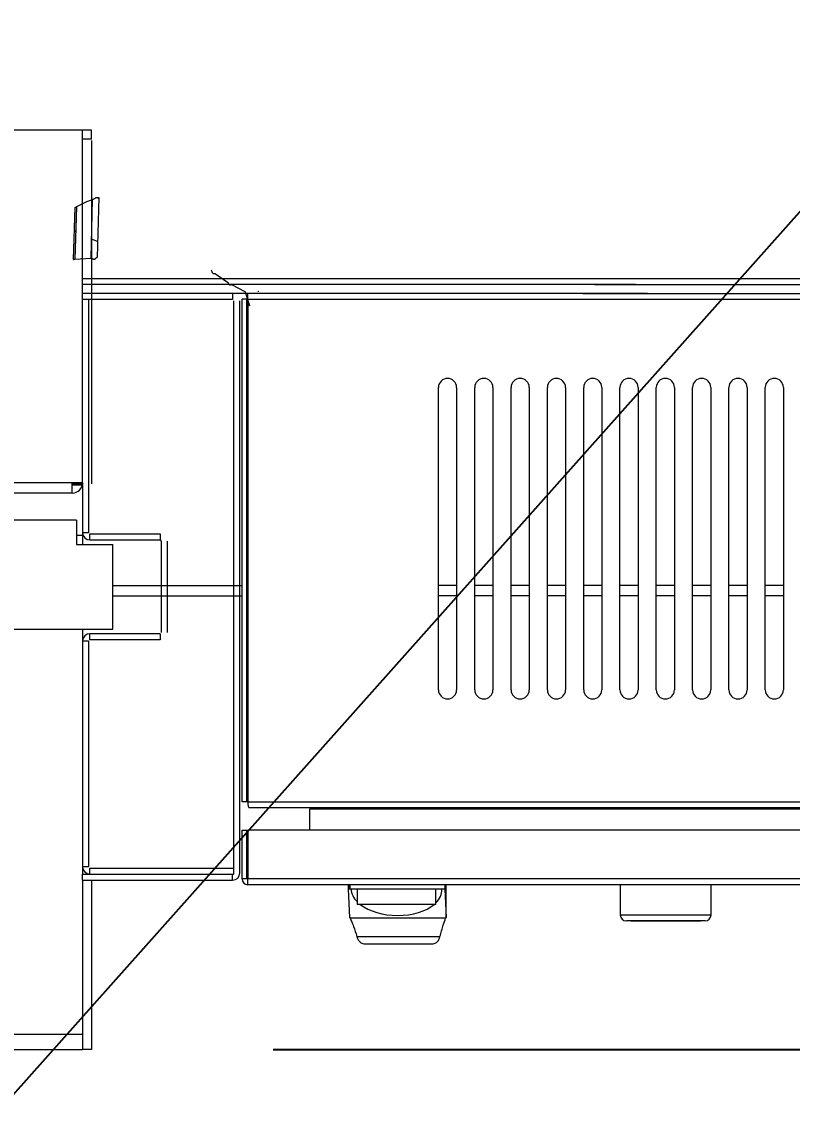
# Model space of a CAD drawing. Extents: x -2187 to 96136, y -11110 to 52208.
# Drawn here: x 47794.9 to 48049.7, y 18395 to 18751.4 of the extents above; entities that cross this region are included whole.
import ezdxf

# ---------------------------------------------------------------- set-up
doc = ezdxf.new("R2010")
doc.units = 0
doc.header["$LTSCALE"] = 1000
doc.header["$MEASUREMENT"] = 0
doc.linetypes.add('ACAD_ISO02W100', pattern=[15, 12, -3])
doc.layers.add('洗衣房设备', color=4, linetype='Continuous')
doc.styles.add('-宋体', font='', dxfattribs={"width": 0.8})
doc.styles.add('HZHT', font='hztxt_e.shx', dxfattribs={"width": 1.5, "bigfont": 'hztxt.shx'})
doc.styles.get('-宋体').set_extended_font_data('SimSun')
doc.dimstyles.new('50', dxfattribs={"dimscale": 30, "dimtxt": 3.5, "dimasz": 1.5, "dimexe": 0.8, "dimexo": 2, "dimgap": 0.8, "dimtad": 1, "dimdec": 0, "dimrnd": 5, "dimzin": 0, "dimdsep": 46, "dimtxsty": '-宋体', "dimblk": 'OBLIQUE', "dimcen": 0.6, "dimdle": 0.8, "dimclrd": 6, "dimclre": 6, "dimclrt": 6, "dimadec": 0, "dimazin": 0, "dimtfac": 1, "dimtdec": 0, "dimtofl": 0, "dimtmove": 2, "dimatfit": 3, "dimldrblk": 'OBLIQUE', "dimfxl": 0, "dimtolj": 1, "dimtzin": 0, "dimarcsym": 0})
doc.dimstyles.new('75', dxfattribs={"dimscale": 100, "dimtxt": 3, "dimasz": 1, "dimexe": 1, "dimexo": 1, "dimgap": 0.2, "dimtad": 1, "dimdec": 0, "dimrnd": 10, "dimzin": 0, "dimdsep": 46, "dimtxsty": 'HZHT', "dimblk1": 'ARCHTICK', "dimblk2": 'ARCHTICK', "dimsah": 1, "dimcen": 1, "dimdle": 0.5, "dimclrd": 1, "dimclre": 1, "dimadec": 0, "dimazin": 0, "dimtfac": 1, "dimtdec": 0, "dimtix": 1, "dimtmove": 2, "dimatfit": 3, "dimfxl": 0, "dimtolj": 1, "dimtzin": 0, "dimarcsym": 0})

# ---------------------------------------------------------------- blocks, each defined once
blk = doc.blocks.new('_ArchTick')
at = {"color": 0, "linetype": 'ByBlock', "const_width": 0.4}
blk.add_lwpolyline([(-0.5, -0.5), (0.5, 0.5)], dxfattribs=at)
blk = doc.blocks.new('*D128')
at = {"color": 1, "linetype": 'ACAD_ISO02W100', "lineweight": -2, "ltscale": 750}
for p, q in [((46340.1, 18544.5), (46340.1, 17223.45)), ((50290.1, 18544.5), (50290.1, 17223.45)), ((46290.1, 17323.45), (47159.52, 17323.45)), ((50340.1, 17323.45), (48409.52, 17323.45))]:
    blk.add_line(p, q, dxfattribs=at)
at = {"layer": 'Defpoints', "color": 0, "linetype": 'ACAD_ISO02W100', "ltscale": 750}
for p in [(46340.1, 18644.5), (50290.1, 18644.5), (50290.1, 17323.45)]:
    blk.add_point(p, dxfattribs=at)
at = {"color": 1, "linetype": 'ACAD_ISO02W100', "lineweight": -2, "ltscale": 750, "xscale": 100, "yscale": 100, "zscale": 100, "rotation": 180}
blk.add_blockref('_ArchTick', (46340.1, 17323.45), dxfattribs=at)
at = {"color": 1, "linetype": 'ACAD_ISO02W100', "lineweight": -2, "ltscale": 750, "xscale": 100, "yscale": 100, "zscale": 100}
blk.add_blockref('_ArchTick', (50290.1, 17323.45), dxfattribs=at)
at = {"color": 0, "linetype": 'ACAD_ISO02W100', "ltscale": 750, "insert": (47784.52, 17473.45), "char_height": 300, "attachment_point": 2, "style": 'HZHT'}
blk.add_mtext('\\A1;3950', dxfattribs=at)
blk = doc.blocks.new('_OBLIQUE')
at = {"color": 0, "linetype": 'ByBlock'}
blk.add_line((-0.5, -0.5), (0.5, 0.5), dxfattribs=at)
blk = doc.blocks.new('*D116')
at = {"layer": 'Defpoints', "color": 0, "linetype": 'ACAD_ISO02W100', "ltscale": 750}
for p in [(48115.36, 18776.32), (47818.1, 18411.5), (48524.11, 18411.5)]:
    blk.add_point(p, dxfattribs=at)
at = {"layer": '洗衣房设备', "color": 6, "linetype": 'ACAD_ISO02W100', "lineweight": -2, "ltscale": 750}
for p, q in [((48524.11, 18800.32), (48524.11, 18387.5)), ((48175.36, 18776.32), (48548.11, 18776.32)), ((47878.1, 18411.5), (48548.11, 18411.5))]:
    blk.add_line(p, q, dxfattribs=at)
at = {"layer": '洗衣房设备', "color": 6, "linetype": 'ACAD_ISO02W100', "lineweight": -2, "ltscale": 750, "xscale": 45, "yscale": 45, "zscale": 45}
for p, rotation in [((48524.11, 18776.32), 90), ((48524.11, 18411.5), 270)]:
    blk.add_blockref('_OBLIQUE', p, dxfattribs=dict(at, rotation=rotation))
at = {"layer": '洗衣房设备', "color": 6, "linetype": 'ACAD_ISO02W100', "ltscale": 750, "insert": (48447.61, 18593.91), "char_height": 105, "attachment_point": 5, "rotation": 90, "style": '-宋体'}
blk.add_mtext('\\A1;365', dxfattribs=at)

msp = doc.modelspace()

# ---------------------------------------------------------------- linework, layer by layer
at = {"color": 7, "linetype": 'Continuous', "lineweight": 15}
for p, q in [((47815.097, 18715.501), (46815.097, 18715.501)), ((47815.097, 18715.501), (46815.097, 18715.501)), ((47818.097, 18715.501), (47815.097, 18715.501)), ((47815.097, 18598.901), (47815.097, 18715.501)), ((47818.097, 18715.501), (47815.097, 18715.501)), ((47815.097, 18598.901), (47815.097, 18715.501)), ((47818.097, 18712.501), (47818.097, 18715.501)), ((47818.097, 18712.501), (47818.097, 18715.501)), ((47818.097, 18712.501), (47815.097, 18712.501)), ((47818.097, 18712.501), (47815.097, 18712.501)), ((47818.097, 18712.101), (47818.097, 18598.501)), ((47818.097, 18712.101), (47818.097, 18598.501)), ((47817.886, 18673.148), (47818.427, 18692.556)), ((47820.458, 18693.207), (47819.906, 18673.393)), ((47812.118, 18672.683), (47812.599, 18689.957)), ((47813.042, 18690.14), (47812.561, 18672.866)), ((47812.561, 18672.866), (47817.886, 18673.148)), ((47815.097, 18666.501), (47995.456, 18666.501)), ((47815.097, 18666.501), (47995.456, 18666.501)), ((47859.087, 18667.97), (47862.974, 18665.273)), ((47986.843, 18666.501), (48300.097, 18666.501)), ((47997.866, 18664.501), (47815.097, 18664.501)), ((47997.866, 18664.501), (47815.097, 18664.501)), ((47864.496, 18664.36), (47868.529, 18662.314)), ((47868.796, 18661.997), (47870.322, 18657.458)), ((47984.433, 18664.501), (48314.697, 18664.501)), ((48001.886, 18661.501), (47815.097, 18661.501)), ((47864.697, 18661.501), (47815.097, 18661.501)), ((48001.886, 18661.501), (47815.097, 18661.501)), ((47864.697, 18661.501), (47815.097, 18661.501)), ((47817.097, 18659.501), (47815.097, 18659.501)), ((47864.697, 18659.501), (47815.097, 18659.501)), ((47817.097, 18659.501), (47815.097, 18659.501)), ((47864.697, 18659.501), (47815.097, 18659.501)), ((47817.097, 18659.501), (47817.097, 18582.401)), ((47817.097, 18659.501), (47817.097, 18582.401)), ((47864.697, 18661.501), (47864.697, 18659.501)), ((47864.697, 18661.501), (47864.697, 18659.501)), ((47865.097, 18469.901), (47865.097, 18659.101)), ((47865.097, 18469.901), (47865.097, 18659.101)), ((47867.097, 18469.901), (47867.097, 18659.101)), ((47867.097, 18469.901), (47867.097, 18659.101)), ((47869.342, 18659.601), (47867.842, 18659.601)), ((47867.842, 18493.401), (47867.842, 18659.601)), ((47867.842, 18493.401), (47867.842, 18659.601)), ((47869.342, 18659.601), (47867.842, 18659.601)), ((47869.342, 18493.401), (47869.342, 18659.601)), ((47869.342, 18493.401), (47869.342, 18659.601)), ((47869.742, 18659.601), (47869.742, 18661.501)), ((47869.742, 18659.601), (47869.742, 18661.501)), ((47869.742, 18659.601), (47869.742, 18493.401)), ((47869.742, 18659.601), (47869.742, 18493.401)), ((47980.412, 18661.501), (48345.942, 18661.501)), ((47932.741, 18530.43), (47932.741, 18630.43)), ((47932.741, 18530.43), (47932.741, 18630.43)), ((47938.741, 18630.43), (47938.741, 18530.43)), ((47938.741, 18630.43), (47938.741, 18530.43)), ((47944.741, 18530.43), (47944.741, 18630.43)), ((47944.741, 18530.43), (47944.741, 18630.43)), ((47950.741, 18630.43), (47950.741, 18530.43)), ((47950.741, 18630.43), (47950.741, 18530.43)), ((47956.741, 18530.43), (47956.741, 18630.43)), ((47956.741, 18530.43), (47956.741, 18630.43)), ((47962.741, 18630.43), (47962.741, 18530.43)), ((47962.741, 18630.43), (47962.741, 18530.43)), ((47968.741, 18530.43), (47968.741, 18630.43)), ((47968.741, 18530.43), (47968.741, 18630.43)), ((47974.741, 18630.43), (47974.741, 18530.43)), ((47974.741, 18630.43), (47974.741, 18530.43)), ((47980.741, 18530.43), (47980.741, 18630.43)), ((47980.741, 18530.43), (47980.741, 18630.43)), ((47986.741, 18630.43), (47986.741, 18530.43)), ((47986.741, 18630.43), (47986.741, 18530.43)), ((47992.741, 18530.43), (47992.741, 18630.43)), ((47992.741, 18530.43), (47992.741, 18630.43)), ((47998.741, 18630.43), (47998.741, 18530.43)), ((47998.741, 18630.43), (47998.741, 18530.43)), ((48004.741, 18530.43), (48004.741, 18630.43)), ((48004.741, 18530.43), (48004.741, 18630.43)), ((48010.741, 18630.43), (48010.741, 18530.43)), ((48010.741, 18630.43), (48010.741, 18530.43)), ((48016.741, 18530.43), (48016.741, 18630.43)), ((48016.741, 18530.43), (48016.741, 18630.43)), ((48022.741, 18630.43), (48022.741, 18530.43)), ((48022.741, 18630.43), (48022.741, 18530.43)), ((48028.741, 18530.43), (48028.741, 18630.43)), ((48028.741, 18530.43), (48028.741, 18630.43)), ((48034.741, 18630.43), (48034.741, 18530.43)), ((48034.741, 18630.43), (48034.741, 18530.43)), ((48040.741, 18530.43), (48040.741, 18630.43)), ((48040.741, 18530.43), (48040.741, 18630.43)), ((48040.741, 18530.43), (48040.741, 18630.43)), ((48046.741, 18630.43), (48046.741, 18530.43)), ((48046.741, 18630.43), (48046.741, 18530.43)), ((48046.741, 18630.43), (48046.741, 18530.43)), ((47811.697, 18598.901), (46818.497, 18598.901)), ((47811.697, 18598.901), (46818.497, 18598.901)), ((47815.097, 18598.901), (47811.697, 18598.901)), ((47811.697, 18595.501), (47811.697, 18598.901)), ((47811.697, 18595.501), (47811.697, 18598.901)), ((47815.097, 18598.901), (47811.697, 18598.901)), ((47815.097, 18598.501), (47811.697, 18598.501)), ((47815.097, 18598.501), (47811.697, 18598.501)), ((47815.097, 18598.901), (47815.097, 18582.401)), ((47815.097, 18598.901), (47815.097, 18582.401)), ((47811.697, 18595.501), (47350.597, 18595.501)), ((47811.697, 18595.501), (47350.597, 18595.501)), ((47813.097, 18586.501), (47350.597, 18586.501)), ((47813.097, 18586.501), (47350.597, 18586.501)), ((47813.097, 18586.501), (47813.097, 18578.501)), ((47813.097, 18586.501), (47813.097, 18578.501)), ((47815.097, 18581.501), (47813.097, 18581.501)), ((47815.097, 18581.501), (47813.097, 18581.501)), ((47815.097, 18582.401), (47815.097, 18581.501)), ((47817.097, 18582.401), (47815.097, 18582.401)), ((47815.097, 18582.401), (47815.097, 18581.501)), ((47817.097, 18582.401), (47815.097, 18582.401)), ((47815.097, 18581.501), (47815.097, 18578.501)), ((47815.097, 18581.501), (47815.097, 18578.501)), ((47817.497, 18582.001), (47840.697, 18582.001)), ((47817.497, 18580.001), (47817.497, 18582.001)), ((47817.497, 18580.001), (47817.497, 18582.001)), ((47817.497, 18582.001), (47840.697, 18582.001)), ((47817.497, 18580.001), (47840.697, 18580.001)), ((47817.497, 18580.001), (47840.697, 18580.001)), ((47840.697, 18582.001), (47840.697, 18580.001)), ((47840.697, 18582.001), (47840.697, 18580.001)), ((47813.097, 18578.501), (47825.097, 18578.501)), ((47813.097, 18578.501), (47825.097, 18578.501)), ((47825.097, 18550.501), (47825.097, 18578.501)), ((47825.097, 18550.501), (47825.097, 18578.501)), ((47841.097, 18579.601), (47841.097, 18549.401)), ((47841.097, 18579.601), (47841.097, 18549.401)), ((47843.097, 18579.601), (47843.097, 18549.401)), ((47843.097, 18579.601), (47843.097, 18549.401)), ((47825.097, 18561.501), (47867.842, 18561.501)), ((47825.097, 18561.501), (47867.842, 18561.501)), ((47869.342, 18561.501), (47869.742, 18561.501)), ((47869.342, 18561.501), (47869.742, 18561.501)), ((47938.741, 18561.501), (47932.741, 18561.501)), ((47938.741, 18561.501), (47932.741, 18561.501)), ((47950.741, 18561.501), (47944.741, 18561.501)), ((47950.741, 18561.501), (47944.741, 18561.501)), ((47962.741, 18561.501), (47956.741, 18561.501)), ((47962.741, 18561.501), (47956.741, 18561.501)), ((47974.741, 18561.501), (47968.741, 18561.501)), ((47974.741, 18561.501), (47968.741, 18561.501)), ((47986.741, 18561.501), (47980.741, 18561.501)), ((47986.741, 18561.501), (47980.741, 18561.501)), ((47998.741, 18561.501), (47992.741, 18561.501)), ((47998.741, 18561.501), (47992.741, 18561.501)), ((48010.741, 18561.501), (48004.741, 18561.501)), ((48010.741, 18561.501), (48004.741, 18561.501)), ((48022.741, 18561.501), (48016.741, 18561.501)), ((48022.741, 18561.501), (48016.741, 18561.501)), ((48034.741, 18561.501), (48028.741, 18561.501)), ((48034.741, 18561.501), (48028.741, 18561.501)), ((48046.741, 18561.501), (48040.741, 18561.501)), ((48046.741, 18561.501), (48040.741, 18561.501)), ((48046.741, 18561.501), (48040.741, 18561.501)), ((47335.097, 18550.501), (47825.097, 18550.501)), ((47335.097, 18550.501), (47825.097, 18550.501)), ((47815.097, 18550.501), (47815.097, 18546.601)), ((47815.097, 18550.501), (47815.097, 18546.601)), ((47840.697, 18549.001), (47817.497, 18549.001)), ((47817.497, 18547.001), (47817.497, 18549.001)), ((47840.697, 18549.001), (47817.497, 18549.001)), ((47817.497, 18547.001), (47817.497, 18549.001)), ((47840.697, 18549.001), (47840.697, 18547.001)), ((47840.697, 18549.001), (47840.697, 18547.001)), ((47815.097, 18546.601), (47817.097, 18546.601)), ((47815.097, 18546.601), (47815.097, 18471.901)), ((47815.097, 18546.601), (47817.097, 18546.601)), ((47815.097, 18546.601), (47815.097, 18471.901)), ((47817.097, 18546.601), (47817.097, 18471.901)), ((47817.097, 18546.601), (47817.097, 18471.901)), ((47840.697, 18547.001), (47817.497, 18547.001)), ((47840.697, 18547.001), (47817.497, 18547.001)), ((47869.342, 18493.401), (47867.842, 18493.401)), ((47869.342, 18493.401), (47867.842, 18493.401)), ((47869.742, 18493.401), (48345.942, 18493.401)), ((47869.742, 18493.401), (48345.942, 18493.401)), ((47870.096, 18491.501), (48345.588, 18491.501)), ((47870.096, 18491.501), (48345.588, 18491.501)), ((47890.196, 18491.101), (48325.488, 18491.101)), ((47890.196, 18484.001), (47890.196, 18491.101)), ((47890.196, 18484.001), (47890.196, 18491.101)), ((47890.196, 18491.101), (48325.488, 18491.101)), ((47867.842, 18467.901), (47867.842, 18484.001)), ((47867.842, 18484.001), (47869.342, 18484.001)), ((47867.842, 18467.901), (47867.842, 18484.001)), ((47867.842, 18484.001), (47869.342, 18484.001)), ((47869.342, 18467.901), (47869.342, 18484.001)), ((47869.342, 18467.901), (47869.342, 18484.001)), ((48345.942, 18484.001), (47869.742, 18484.001)), ((47869.742, 18484.001), (47869.742, 18467.901)), ((48345.942, 18484.001), (47869.742, 18484.001)), ((47869.742, 18484.001), (47869.742, 18467.901)), ((47815.097, 18471.901), (47815.097, 18469.501)), ((47817.097, 18471.901), (47815.097, 18471.901)), ((47815.097, 18471.901), (47815.097, 18469.501)), ((47817.097, 18471.901), (47815.097, 18471.901)), ((47815.097, 18467.501), (47815.097, 18469.501)), ((47815.097, 18469.501), (47817.497, 18469.501)), ((47815.097, 18467.501), (47815.097, 18469.501)), ((47815.097, 18469.501), (47817.497, 18469.501)), ((47817.497, 18471.501), (47865.097, 18471.501)), ((47817.497, 18469.501), (47817.497, 18471.501)), ((47817.497, 18469.501), (47817.497, 18471.501)), ((47817.497, 18471.501), (47865.097, 18471.501)), ((47817.497, 18469.501), (47865.097, 18469.501)), ((47817.497, 18469.501), (47865.097, 18469.501)), ((47864.697, 18467.501), (47864.697, 18469.501)), ((47864.697, 18467.501), (47864.697, 18469.501)), ((47865.097, 18469.501), (47865.097, 18471.501)), ((47865.097, 18469.501), (47865.097, 18471.501)), ((47815.097, 18467.501), (47815.097, 18415.001)), ((47815.097, 18467.501), (47864.697, 18467.501)), ((47815.097, 18467.501), (47815.097, 18415.001)), ((47815.097, 18467.501), (47864.697, 18467.501)), ((47818.097, 18467.501), (47818.097, 18415.001)), ((47818.097, 18467.501), (47818.097, 18415.001)), ((47869.342, 18467.901), (47867.842, 18467.901)), ((47869.342, 18467.901), (47867.842, 18467.901)), ((48345.942, 18467.901), (47869.742, 18467.901)), ((47869.742, 18466.001), (47869.742, 18467.901)), ((47869.742, 18466.001), (47869.742, 18467.901)), ((48345.942, 18467.901), (47869.742, 18467.901)), ((48345.942, 18466.001), (47869.742, 18466.001)), ((48345.942, 18466.001), (47869.742, 18466.001)), ((47902.842, 18466.001), (47902.842, 18464.501)), ((47902.842, 18466.001), (47902.842, 18464.501)), ((47902.849, 18466.001), (47902.849, 18464.501)), ((47902.849, 18466.001), (47902.849, 18464.501)), ((47903.345, 18466.001), (47903.345, 18464.501)), ((47903.345, 18466.001), (47903.345, 18464.501)), ((47903.551, 18464.501), (47903.551, 18466.001)), ((47903.551, 18464.501), (47903.551, 18466.001)), ((47934.835, 18466.001), (47934.835, 18464.501)), ((47934.835, 18466.001), (47934.835, 18464.501)), ((47935.33, 18455.117), (47935.33, 18466.001)), ((47935.33, 18455.117), (47935.33, 18466.001)), ((47992.842, 18466.001), (47992.842, 18456.001)), ((47992.842, 18466.001), (47992.842, 18456.001)), ((48022.842, 18456.001), (48022.842, 18466.001)), ((48022.842, 18456.001), (48022.842, 18466.001)), ((47934.835, 18464.501), (47902.842, 18464.501)), ((47934.835, 18464.501), (47902.842, 18464.501)), ((47902.849, 18464.501), (47903.345, 18455.117)), ((47902.849, 18464.501), (47903.345, 18455.117)), ((47905.842, 18464.501), (47905.842, 18459.501)), ((47905.842, 18464.501), (47905.842, 18459.501)), ((47931.842, 18459.501), (47931.842, 18464.501)), ((47931.842, 18459.501), (47931.842, 18464.501)), ((47934.835, 18464.501), (47935.33, 18455.117)), ((47934.835, 18464.501), (47935.33, 18455.117)), ((47931.842, 18459.501), (47905.842, 18459.501)), ((47931.842, 18459.501), (47905.842, 18459.501)), ((47903.588, 18455.001), (47903.551, 18455.001)), ((47903.588, 18455.001), (47903.551, 18455.001)), ((47903.588, 18455.001), (47935.099, 18455.001)), ((47903.588, 18455.001), (47935.099, 18455.001)), ((47935.136, 18455.001), (47935.099, 18455.001)), ((47935.136, 18455.001), (47935.099, 18455.001)), ((48020.842, 18454.001), (47994.842, 18454.001)), ((48020.842, 18454.001), (47994.842, 18454.001)), ((48019.342, 18453.901), (47996.342, 18453.901)), ((48019.342, 18453.901), (47996.342, 18453.901)), ((47905.795, 18448.825), (47933.226, 18448.825)), ((47905.795, 18448.825), (47933.226, 18448.825)), ((47908.938, 18446.402), (47930.307, 18446.402)), ((47908.938, 18446.402), (47930.307, 18446.402)), ((46815.097, 18416.601), (47815.097, 18416.601)), ((46815.097, 18416.601), (47815.097, 18416.601)), ((47815.097, 18416.601), (47815.097, 18411.501)), ((47815.097, 18416.601), (47815.097, 18411.501)), ((47818.097, 18415.001), (47818.097, 18411.501)), ((47818.097, 18415.001), (47818.097, 18411.501)), ((46815.097, 18411.501), (47815.097, 18411.501)), ((46815.097, 18411.501), (47815.097, 18411.501)), ((47818.097, 18411.501), (47815.097, 18411.501)), ((47818.097, 18411.501), (47815.097, 18411.501))]:
    msp.add_line(p, q, dxfattribs=at)
at = {"color": 8, "linetype": 'Continuous', "lineweight": 15}
for p, q in [((47869.742, 18659.601), (48004.739, 18659.601)), ((47869.742, 18659.601), (48004.739, 18659.601)), ((47977.56, 18659.601), (48345.942, 18659.601)), ((47815.097, 18598.101), (47811.697, 18598.101)), ((47815.097, 18598.101), (47811.697, 18598.101)), ((47825.097, 18564.901), (47867.842, 18564.901)), ((47825.097, 18564.901), (47867.842, 18564.901)), ((47869.342, 18564.901), (47869.742, 18564.901)), ((47869.342, 18564.901), (47869.742, 18564.901)), ((47938.741, 18564.901), (47932.741, 18564.901)), ((47938.741, 18564.901), (47932.741, 18564.901)), ((47950.741, 18564.901), (47944.741, 18564.901)), ((47950.741, 18564.901), (47944.741, 18564.901)), ((47962.741, 18564.901), (47956.741, 18564.901)), ((47962.741, 18564.901), (47956.741, 18564.901)), ((47974.741, 18564.901), (47968.741, 18564.901)), ((47974.741, 18564.901), (47968.741, 18564.901)), ((47986.741, 18564.901), (47980.741, 18564.901)), ((47986.741, 18564.901), (47980.741, 18564.901)), ((47998.741, 18564.901), (47992.741, 18564.901)), ((47998.741, 18564.901), (47992.741, 18564.901)), ((48010.741, 18564.901), (48004.741, 18564.901)), ((48010.741, 18564.901), (48004.741, 18564.901)), ((48022.741, 18564.901), (48016.741, 18564.901)), ((48022.741, 18564.901), (48016.741, 18564.901)), ((48034.741, 18564.901), (48028.741, 18564.901)), ((48034.741, 18564.901), (48028.741, 18564.901)), ((48046.741, 18564.901), (48040.741, 18564.901)), ((48046.741, 18564.901), (48040.741, 18564.901)), ((48046.741, 18564.901), (48040.741, 18564.901)), ((47992.842, 18456.001), (48022.842, 18456.001)), ((47992.842, 18456.001), (48022.842, 18456.001))]:
    msp.add_line(p, q, dxfattribs=at)
at = {"color": 8, "linetype": 'Continuous', "lineweight": 15, "flags": 128}
for points in [[(47812.814, 18681.964), (47812.609, 18682.083), (47812.384, 18682.216)], [(47820.054, 18678.711), (47818.569, 18679.247), (47818.062, 18679.444)]]:
    msp.add_lwpolyline(points, dxfattribs=at)
at = {"color": 7, "linetype": 'Continuous', "lineweight": 15}
for centre, radius, start, end in [((47935.741, 18630.43), 3, 0, 180), ((47935.741, 18630.43), 3, 0, 180), ((47947.741, 18630.43), 3, 0, 180), ((47947.741, 18630.43), 3, 0, 180), ((47959.741, 18630.43), 3, 0, 180), ((47959.741, 18630.43), 3, 0, 180), ((47971.741, 18630.43), 3, 0, 180), ((47971.741, 18630.43), 3, 0, 180), ((47983.741, 18630.43), 3, 0, 180), ((47983.741, 18630.43), 3, 0, 180), ((47995.741, 18630.43), 3, 0, 180), ((47995.741, 18630.43), 3, 0, 180), ((48007.741, 18630.43), 3, 0, 180), ((48007.741, 18630.43), 3, 0, 180), ((48019.741, 18630.43), 3, 0, 180), ((48019.741, 18630.43), 3, 0, 180), ((48031.741, 18630.43), 3, 0, 180), ((48031.741, 18630.43), 3, 0, 180), ((48043.741, 18630.43), 3, 0, 180), ((48043.741, 18630.43), 3, 0, 180), ((48043.741, 18630.43), 3, 0, 180), ((47811.697, 18598.901), 3.4, 270, 0), ((47811.697, 18598.901), 3.4, 270, 0), ((47817.497, 18582.401), 2.4, 180, 270), ((47817.497, 18582.401), 2.4, 180, 270), ((47840.697, 18579.601), 0.4, 0, 90), ((47840.697, 18579.601), 0.4, 0, 90), ((47817.497, 18546.601), 2.4, 90, 180), ((47817.497, 18546.601), 2.4, 90, 180), ((47935.741, 18530.43), 3, 180, 0), ((47935.741, 18530.43), 3, 180, 0), ((47947.741, 18530.43), 3, 180, 0), ((47947.741, 18530.43), 3, 180, 0), ((47959.741, 18530.43), 3, 180, 0), ((47959.741, 18530.43), 3, 180, 0), ((47971.741, 18530.43), 3, 180, 0), ((47971.741, 18530.43), 3, 180, 0), ((47983.741, 18530.43), 3, 180, 0), ((47983.741, 18530.43), 3, 180, 0), ((47995.741, 18530.43), 3, 180, 0), ((47995.741, 18530.43), 3, 180, 0), ((48007.741, 18530.43), 3, 180, 0), ((48007.741, 18530.43), 3, 180, 0), ((48019.741, 18530.43), 3, 180, 0), ((48019.741, 18530.43), 3, 180, 0), ((48031.741, 18530.43), 3, 180, 0), ((48031.741, 18530.43), 3, 180, 0), ((48043.741, 18530.43), 3, 180, 0), ((48043.741, 18530.43), 3, 180, 0), ((48043.741, 18530.43), 3, 180, 0), ((47817.497, 18471.901), 2.4, 180, 270), ((47817.497, 18471.901), 2.4, 180, 270), ((47864.697, 18469.901), 2.4, 270, 0), ((47864.697, 18469.901), 2.4, 270, 0), ((47869.742, 18467.901), 1.9, 180, 270), ((47869.742, 18467.901), 1.9, 180, 270), ((47994.842, 18456.001), 2, 180, 270), ((47994.842, 18456.001), 2, 180, 270), ((48020.842, 18456.001), 2, 270, 0), ((48020.842, 18456.001), 2, 270, 0)]:
    msp.add_arc(centre, radius, start, end, dxfattribs=at)
for centre, major_axis, start_param, end_param in [((47918.842, 18464.501), (-14.998, 0.396), 0.0456885, 0.5375255), ((47918.842, 18464.501), (-14.998, 0.396), 0.0456885, 0.5375255), ((47918.842, 18464.501), (-14.998, 0.396), 2.6344885, 3.1872811), ((47918.842, 18464.501), (-14.998, 0.396), 2.6344885, 3.1872811), ((47918.842, 18464.501), (-14.998, 0.396), 0.6611682, 2.5718014), ((47918.842, 18464.501), (-14.998, 0.396), 0.6611682, 2.5718014), ((47903.545, 18455.117), (-0.2, 0.005), 0.0456885, 1.6164848), ((47903.545, 18455.117), (-0.2, 0.005), 0.0456885, 1.6164848), ((47935.13, 18455.117), (-0.2, 0.005), 1.6164848, 3.1872811), ((47935.13, 18455.117), (-0.2, 0.005), 1.6164848, 3.1872811)]:
    msp.add_ellipse(centre, major_axis=major_axis, ratio=0.5768145, start_param=start_param, end_param=end_param, dxfattribs=at)
for points, knots in [([(47818.427, 18692.556), (47817.511, 18692.205), (47815.666, 18691.5), (47813.92, 18690.595), (47813.042, 18690.14)], [0, 0, 0, 0, 0.4967234, 1, 1, 1, 1]), ([(47818.427, 18692.556), (47818.493, 18692.581), (47818.653, 18692.644), (47818.837, 18692.741), (47818.943, 18692.806), (47818.982, 18692.83)], [0, 0, 0, 0, 0.3067001, 0.7426865, 1, 1, 1, 1]), ([(47819.998, 18693.156), (47819.96, 18693.159), (47819.885, 18693.166), (47819.732, 18693.148), (47819.568, 18693.107), (47819.396, 18693.046), (47819.185, 18692.951), (47819.058, 18692.875), (47818.982, 18692.83)], [0, 0, 0, 0, 0.161232, 0.3239478, 0.4449344, 0.5657287, 0.7429187, 1, 1, 1, 1]), ([(47819.998, 18693.156), (47820.037, 18693.152), (47820.114, 18693.145), (47820.276, 18693.16), (47820.401, 18693.192), (47820.458, 18693.207)], [0, 0, 0, 0, 0.3520426, 0.707148, 1, 1, 1, 1]), ([(47812.599, 18689.957), (47812.639, 18689.968), (47812.718, 18689.99), (47812.87, 18690.052), (47812.98, 18690.107), (47813.035, 18690.136), (47813.042, 18690.14)], [0, 0, 0, 0, 0.32643302, 0.65470118, 0.95340224, 1, 1, 1, 1]), ([(47812.118, 18672.683), (47812.179, 18672.732), (47812.301, 18672.83), (47812.465, 18672.865), (47812.551, 18672.866), (47812.561, 18672.866)], [0, 0, 0, 0, 0.4701431, 0.9408135, 1, 1, 1, 1]), ([(47817.886, 18673.148), (47817.982, 18673.146), (47818.176, 18673.143), (47818.345, 18673.044), (47818.43, 18672.994)], [0, 0, 0, 0, 0.4979887, 1, 1, 1, 1]), ([(47818.43, 18672.994), (47818.514, 18672.946), (47818.685, 18672.85), (47818.968, 18672.825), (47819.215, 18672.908), (47819.361, 18673.023), (47819.425, 18673.1), (47819.44, 18673.117)], [0, 0, 0, 0, 0.2565569, 0.5151366, 0.7371641, 0.9408567, 1, 1, 1, 1]), ([(47819.44, 18673.117), (47819.499, 18673.179), (47819.619, 18673.304), (47819.796, 18673.376), (47819.893, 18673.391), (47819.906, 18673.393)], [0, 0, 0, 0, 0.4619091, 0.9260316, 1, 1, 1, 1]), ([(47857.572, 18669.163), (47857.637, 18669.096), (47857.767, 18668.962), (47857.818, 18668.772), (47857.844, 18668.677)], [0, 0, 0, 0, 0.4979887, 1, 1, 1, 1]), ([(47857.844, 18668.677), (47857.87, 18668.584), (47857.924, 18668.396), (47858.099, 18668.185), (47858.318, 18668.078), (47858.489, 18668.065), (47858.58, 18668.077), (47858.601, 18668.08)], [0, 0, 0, 0, 0.25655691, 0.51513665, 0.73716408, 0.94085674, 1, 1, 1, 1]), ([(47858.601, 18668.08), (47858.681, 18668.086), (47858.84, 18668.098), (47859.002, 18668.031), (47859.077, 18667.977), (47859.087, 18667.97)], [0, 0, 0, 0, 0.4619091, 0.9260316, 1, 1, 1, 1]), ([(47862.974, 18665.273), (47863.032, 18665.226), (47863.149, 18665.13), (47863.22, 18664.965), (47863.244, 18664.872), (47863.247, 18664.857)], [0, 0, 0, 0, 0.4582299, 0.9150447, 1, 1, 1, 1]), ([(47863.247, 18664.857), (47863.272, 18664.78), (47863.321, 18664.626), (47863.472, 18664.46), (47863.663, 18664.375), (47863.847, 18664.364), (47863.963, 18664.39), (47864.009, 18664.4)], [0, 0, 0, 0, 0.2211179, 0.4433378, 0.6493745, 0.859573, 1, 1, 1, 1]), ([(47864.009, 18664.4), (47864.097, 18664.418), (47864.268, 18664.453), (47864.422, 18664.39), (47864.496, 18664.36)], [0, 0, 0, 0, 0.5154886, 1, 1, 1, 1]), ([(47868.529, 18662.314), (47868.584, 18662.281), (47868.694, 18662.215), (47868.768, 18662.083), (47868.793, 18662.005), (47868.796, 18661.997)], [0, 0, 0, 0, 0.4701431, 0.9408135, 1, 1, 1, 1]), ([(47873.198, 18662.057), (47873.197, 18662.068), (47873.194, 18662.128), (47873.215, 18662.207), (47873.253, 18662.284), (47873.29, 18662.295), (47873.308, 18662.3)], [0, 0, 0, 0, 0.07630564, 0.40194015, 0.72705723, 1, 1, 1, 1]), ([(47869.596, 18633.301), (47869.571, 18633.257), (47869.521, 18633.169), (47869.415, 18633.052), (47869.353, 18632.991), (47869.346, 18632.984)], [0, 0, 0, 0, 0.4701431, 0.9408135, 1, 1, 1, 1]), ([(47903.588, 18455.001), (47903.736, 18454.605), (47904.036, 18453.799), (47904.844, 18451.835), (47905.423, 18450.003), (47905.795, 18448.825)], [0, 0, 0, 0, 0.2570305, 0.5222537, 1, 1, 1, 1]), ([(47903.588, 18455.001), (47903.736, 18454.605), (47904.036, 18453.799), (47904.844, 18451.835), (47905.423, 18450.003), (47905.795, 18448.825)], [0, 0, 0, 0, 0.2570305, 0.5222537, 1, 1, 1, 1]), ([(47933.226, 18448.825), (47933.403, 18449.49), (47933.762, 18450.84), (47934.514, 18453.052), (47934.874, 18454.249), (47935.099, 18455.001)], [0, 0, 0, 0, 0.2655345, 0.5386687, 1, 1, 1, 1]), ([(47933.226, 18448.825), (47933.403, 18449.49), (47933.762, 18450.84), (47934.514, 18453.052), (47934.874, 18454.249), (47935.099, 18455.001)], [0, 0, 0, 0, 0.2655345, 0.5386687, 1, 1, 1, 1]), ([(47905.795, 18448.825), (47905.928, 18448.449), (47906.191, 18447.699), (47906.961, 18446.873), (47907.897, 18446.455), (47908.644, 18446.417), (47908.938, 18446.402)], [0, 0, 0, 0, 0.23549572, 0.47010033, 0.79106011, 1, 1, 1, 1]), ([(47905.795, 18448.825), (47905.928, 18448.449), (47906.191, 18447.699), (47906.961, 18446.873), (47907.897, 18446.455), (47908.644, 18446.417), (47908.938, 18446.402)], [0, 0, 0, 0, 0.23549572, 0.47010033, 0.79106011, 1, 1, 1, 1]), ([(47930.307, 18446.402), (47930.781, 18446.445), (47931.623, 18446.522), (47932.564, 18447.249), (47933.032, 18448.104), (47933.191, 18448.697), (47933.226, 18448.825)], [0, 0, 0, 0, 0.3593504, 0.639725, 0.9220511, 1, 1, 1, 1]), ([(47930.307, 18446.402), (47930.781, 18446.445), (47931.623, 18446.522), (47932.564, 18447.249), (47933.032, 18448.104), (47933.191, 18448.697), (47933.226, 18448.825)], [0, 0, 0, 0, 0.3593504, 0.639725, 0.9220511, 1, 1, 1, 1])]:
    msp.add_open_spline(points, degree=3, knots=knots, dxfattribs=at)
msp.add_open_spline([(47870.096, 18491.501), (47870.066, 18491.53), (47870.007, 18491.587), (47869.919, 18492.026), (47869.83, 18492.654), (47869.771, 18493.152), (47869.742, 18493.401)], degree=3, dxfattribs=at)
msp.add_open_spline([(47870.096, 18491.501), (47870.066, 18491.53), (47870.007, 18491.587), (47869.919, 18492.026), (47869.83, 18492.654), (47869.771, 18493.152), (47869.742, 18493.401)], degree=3, dxfattribs=at)

# ---------------------------------------------------------------- dimensions: what is measured, and where the dimension line sits
at = {"color": 1, "linetype": 'ACAD_ISO02W100', "ltscale": 750}
dim = msp.add_linear_dim(base=(50290.097, 17323.451), p1=(46340.097, 18644.501), p2=(50290.097, 18644.501), angle=180, dimstyle='75', override={"dimfxl": 3.25}, dxfattribs=at)
dim.commit()
dim.dimension.update_dxf_attribs({"geometry": '*D128', "text_midpoint": (47784.523, 17323.451), "dimtype": 160})
at = {"layer": '洗衣房设备', "color": 2, "linetype": 'ACAD_ISO02W100', "ltscale": 750}
dim = msp.add_linear_dim(base=(48524.109, 18411.501), p1=(48115.362, 18776.32), p2=(47818.097, 18411.501), angle=270, dimstyle='50', dxfattribs=at)
dim.commit()
dim.dimension.update_dxf_attribs({"geometry": '*D116', "text_midpoint": (48447.609, 18593.911)})

# ---------------------------------------------------------------- leaders
msp.add_leader([(48104.844, 18747.704), (47543.03, 18116.862)], dimstyle='75', override={"dimscale": 50, "dimgap": 0.2, "dimtad": 0, "dimfxl": 0.5, "dimfxlon": 1}, dxfattribs=at)

doc.saveas('drawing.dxf')
